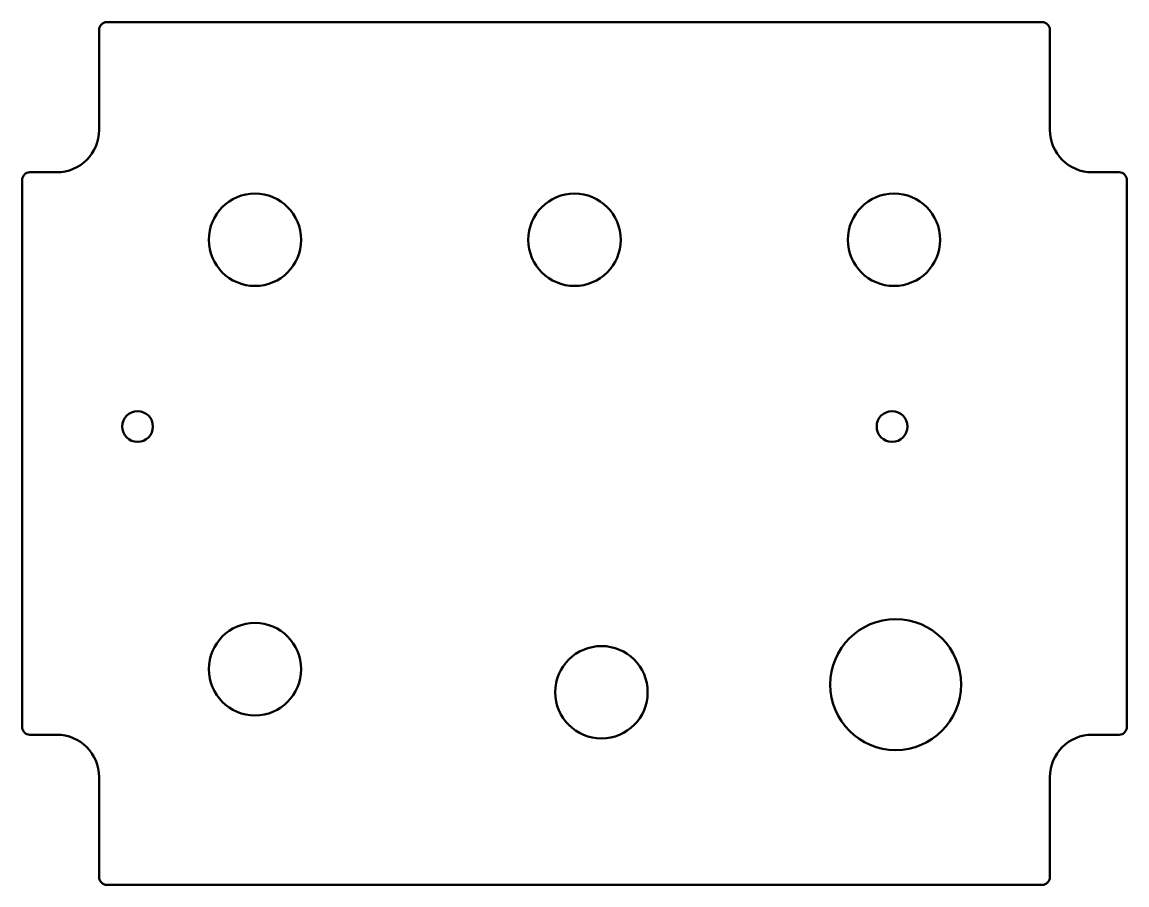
# Model space of a CAD drawing. Header units: millimetres. Extents: x 130 to 273, y 111 to 223.
import ezdxf

# ---------------------------------------------------------------- set-up
doc = ezdxf.new("R2010")
doc.units = ezdxf.units.MM
doc.header["$LTSCALE"] = 0.75
doc.layers.add('Visible', color=7, linetype='Continuous', lineweight=50)

msp = doc.modelspace()

# ---------------------------------------------------------------- linework, layer by layer
at = {"layer": 'Visible'}
for p, q in [((262.409403, 222.928246), (140.909403, 222.928246)), ((139.909403, 221.928246), (139.909403, 208.928246)), ((263.409403, 208.928246), (263.409403, 221.928246)), ((129.909403, 202.428246), (129.909403, 131.428246)), ((134.409403, 203.428246), (130.909403, 203.428246)), ((272.409403, 203.428246), (268.909403, 203.428246)), ((273.409403, 131.428246), (273.409403, 202.428246)), ((130.909403, 130.428246), (134.409403, 130.428246)), ((268.909403, 130.428246), (272.409403, 130.428246)), ((139.909403, 124.928246), (139.909403, 111.928246)), ((263.409403, 111.928246), (263.409403, 124.928246)), ((140.909403, 110.928246), (262.409403, 110.928246))]:
    msp.add_line(p, q, dxfattribs=at)
at = {"layer": 'Visible', "extrusion": (0, 0, -1)}
for centre, radius in [((-160.159403, 194.678246), 6), ((-201.659403, 194.678246), 6), ((-243.159403, 194.678246), 6), ((-144.909403, 170.428246), 2), ((-242.909403, 170.428246), 2), ((-243.372944, 136.928246), 8.5), ((-160.159403, 138.928246), 6), ((-205.159403, 135.928246), 6)]:
    msp.add_circle(centre, radius, dxfattribs=at)
for centre, radius, start, end in [((-140.909403, 221.928246), 1, 0, 90), ((-262.409403, 221.928246), 1, 90, 180), ((-134.409403, 208.928246), 5.5, 180, 270), ((-268.909403, 208.928246), 5.5, 270, 0), ((-130.909403, 202.428246), 1, 0, 90), ((-272.409403, 202.428246), 1, 90, 180), ((-130.909403, 131.428246), 1, 270, 0), ((-272.409403, 131.428246), 1, 180, 270), ((-134.409403, 124.928246), 5.5, 90, 180), ((-268.909403, 124.928246), 5.5, 0, 90), ((-140.909403, 111.928246), 1, 270, 0), ((-262.409403, 111.928246), 1, 180, 270)]:
    msp.add_arc(centre, radius, start, end, dxfattribs=at)

doc.saveas('drawing.dxf')
